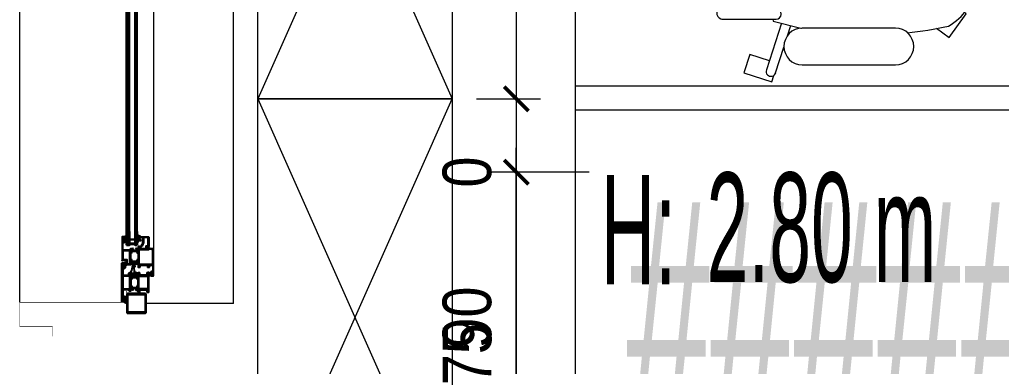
# Model space of a CAD drawing. Extents: x -9058 to 11890, y 0 to 8114.
# Drawn here: x 1743 to 1945.2, y 2724.9 to 2796.2 of the extents above; entities that cross this region are included whole.
import ezdxf
from ezdxf.enums import TextEntityAlignment as Align

# ---------------------------------------------------------------- set-up
doc = ezdxf.new("R2010")
doc.units = 0
doc.header["$LTSCALE"] = 10
doc.header["$MEASUREMENT"] = 0
doc.layers.get('0').update_dxf_attribs({"color": 9, "lineweight": 9})
for name, color, linetype, lineweight in [('05', 9, 'Continuous', 9), ('06D', 9, 'Continuous', 9), ('10', 9, 'Continuous', 9), ('14', 9, 'Continuous', 9), ('15', 9, 'Continuous', 9), ('21_mahal200', 9, 'Continuous', 9), ('21_mahal200 @ 10 (1)', 9, 'Continuous', 9), ('21_mahal200 @ 10 (2)', 9, 'Continuous', 9), ('21_mahal200 @ 20', 9, 'Continuous', 9)]:
    doc.layers.add(name, color=color, linetype=linetype, lineweight=lineweight)
doc.styles.add('Arial', font='arial.ttf', dxfattribs={"height": 2.5})
doc.styles.add('MuuM_TEXT-STANDART', font='ARIALN.TTF')
doc.dimstyles.new('MuuM_DIM50', dxfattribs={"dimscale": 5, "dimtxt": 2, "dimasz": 1, "dimexe": 1, "dimexo": 1, "dimgap": 1, "dimtad": 1, "dimdec": 1, "dimrnd": 1, "dimdsep": 46, "dimtxsty": 'MuuM_TEXT-STANDART', "dimblk": 'ARCHTICK', "dimcen": 0, "dimdle": 0.2, "dimclrd": 256, "dimclre": 256, "dimclrt": 256, "dimadec": 0, "dimazin": 0, "dimtfac": 5, "dimtdec": 1, "dimtix": 1, "dimtmove": 2, "dimatfit": 3, "dimldrblk": 'DOT', "dimfxl": 5, "dimfxlon": 1, "dimtolj": 1, "dimlwd": -1, "dimlwe": -1, "dimarcsym": 0})

# ---------------------------------------------------------------- blocks, each defined once
blk = doc.blocks.new('P-DOG-PORSCHE')
at = {"layer": '06D'}
for points in [[(-117.78, 24), (-2.22, 24)], [(-13.18, -3.54), (-111.94, -3.53)], [(-118, -20), (-2, -20)]]:
    blk.add_lwpolyline(points, dxfattribs=at)
at = {"layer": '10', "lineweight": 25, "ltscale": 0.5}
for p, q in [((-112.2, 2.68), (-112.2, 2.98)), ((-103.22, 1.44), (-106, 1.44)), ((-103.22, 0.24), (-106, 0.24)), ((-104.8, 1.44), (-104.8, 0.24)), ((-103.22, -0.16), (-105.95, -0.16)), ((-103.22, -0.16), (-105.49, -0.16))]:
    blk.add_line(p, q, dxfattribs=at)
at = {"layer": '10', "const_width": 0.1}
blk.add_lwpolyline([(-124.78, 17.3), (-122.78, 17.3), (-122.78, 24), (-117.78, 24), (-117.78, 2), (-115.43, 2)], dxfattribs=at)
at = {"layer": '10', "lineweight": 25, "ltscale": 0.5}
for points in [[(-117.79, 2.49, -0.220745), (-118.1, 1.89, 0.651907), (-118.04, 1.82, 0.176952), (-117.75, 2.14, -0.281357), (-117.61, 2.23), (-117.53, 2.23), (-117.51, 2.23), (-117.51, 2.23), (-117.5, 2.22), (-117.49, 2.22), (-117.48, 2.22), (-117.48, 2.21), (-117.47, 2.21), (-117.47, 2.2), (-117.47, 2.19), (-117.46, 2.18), (-117.46, 2.1), (-117.46, 2.1), (-117.46, 2.09), (-117.46, 2.09), (-117.46, 2.09), (-117.46, 2.09), (-117.45, 2.08), (-117.45, 2.08), (-117.45, 2.08), (-117.44, 2.08), (-117.36, 2.08), (-117.36, 2.08), (-117.36, 2.08), (-117.35, 2.08), (-117.35, 2.08), (-117.35, 2.09), (-117.35, 2.09), (-117.35, 2.09), (-117.34, 2.09), (-117.34, 2.1), (-117.34, 2.18), (-117.34, 2.18), (-117.34, 2.19), (-117.34, 2.2), (-117.33, 2.21), (-117.33, 2.21), (-117.32, 2.22), (-117.32, 2.22), (-117.31, 2.22), (-117.29, 2.23), (-117.29, 2.23), (-117.28, 2.22), (-117.27, 2.22), (-117.26, 2.22), (-117.26, 2.21), (-117.25, 2.21), (-117.25, 2.2), (-117.25, 2.19), (-117.24, 2.18), (-117.24, 2.1), (-117.24, 2.1), (-117.24, 2.09), (-117.24, 2.09), (-117.24, 2.09), (-117.24, 2.09), (-117.23, 2.08), (-117.23, 2.08), (-117.23, 2.08), (-117.22, 2.08), (-117.14, 2.08), (-117.14, 2.08), (-117.14, 2.08), (-117.13, 2.08), (-117.13, 2.08), (-117.13, 2.09), (-117.13, 2.09), (-117.13, 2.09), (-117.12, 2.09), (-117.12, 2.1), (-117.12, 2.18), (-117.12, 2.18), (-117.12, 2.19), (-117.12, 2.2), (-117.11, 2.21), (-117.11, 2.21), (-117.1, 2.22), (-117.1, 2.22), (-117.09, 2.22), (-117.07, 2.23), (-117.07, 2.23), (-117.06, 2.22), (-117.05, 2.22), (-117.04, 2.22), (-117.04, 2.21), (-117.03, 2.21), (-117.03, 2.2), (-117.03, 2.19), (-117.02, 2.18), (-117.02, 2.1), (-117.02, 2.1), (-117.02, 2.09), (-117.02, 2.09), (-117.02, 2.09), (-117.02, 2.09), (-117.01, 2.08), (-117.01, 2.08), (-117.01, 2.08), (-117, 2.08), (-116.92, 2.08), (-116.92, 2.08), (-116.92, 2.08), (-116.91, 2.08), (-116.91, 2.08), (-116.91, 2.09), (-116.91, 2.09), (-116.91, 2.09), (-116.9, 2.09), (-116.9, 2.1), (-116.9, 2.18), (-116.9, 2.18), (-116.9, 2.19), (-116.9, 2.2), (-116.89, 2.21), (-116.89, 2.21), (-116.88, 2.22), (-116.88, 2.22), (-116.87, 2.22), (-116.85, 2.23), (-116.85, 2.23), (-116.84, 2.22), (-116.83, 2.22), (-116.82, 2.22), (-116.82, 2.21), (-116.81, 2.21), (-116.81, 2.2), (-116.81, 2.19), (-116.8, 2.18), (-116.8, 2.1), (-116.8, 2.1), (-116.8, 2.09), (-116.8, 2.09), (-116.8, 2.09), (-116.8, 2.09), (-116.79, 2.08), (-116.79, 2.08), (-116.79, 2.08), (-116.78, 2.08), (-116.7, 2.08), (-116.7, 2.08), (-116.7, 2.08), (-116.69, 2.08), (-116.69, 2.08), (-116.69, 2.09), (-116.69, 2.09), (-116.69, 2.09), (-116.68, 2.09), (-116.68, 2.1), (-116.68, 2.44, 0.414214), (-116.71, 2.47), (-116.94, 2.47, -0.414214), (-116.97, 2.5), (-116.97, 2.56, -0.291535), (-116.96, 2.58), (-116.91, 2.6, 0.613042), (-116.91, 2.66), (-117.03, 2.73, 0.127095), (-117.09, 2.74), (-117.29, 2.74, 0.127095), (-117.36, 2.73), (-117.47, 2.67, 0.585233), (-117.47, 2.6), (-117.42, 2.58, -0.167811), (-117.41, 2.56), (-117.41, 2.5, -0.414214), (-117.44, 2.47), (-117.74, 2.47), (-117.74, 2.53, 0.394677), (-117.79, 2.49)], [(-106.94, 1.34, -0.459137), (-106.98, 1.37), (-107.03, 2.47), (-107.03, 2.74, -0.414214), (-106.98, 2.79), (-105.4, 2.79, -0.414214), (-105.37, 2.76), (-105.37, 2.6, -0.414214), (-105.4, 2.57), (-105.5, 2.57), (-105.5, 2.52, 0.414214), (-105.45, 2.47), (-105.14, 2.47, 0.414214), (-105.07, 2.54), (-105.07, 2.56, 0.414214), (-105.08, 2.57), (-105.18, 2.57, -0.414214), (-105.23, 2.62), (-105.23, 2.77, -0.414214), (-105.18, 2.82), (-104.51, 2.82, -0.414214), (-104.46, 2.77), (-104.46, 2.62, -0.414214), (-104.51, 2.57), (-104.61, 2.57, 0.414214), (-104.62, 2.56), (-104.62, 2.54, 0.414214), (-104.55, 2.47), (-104.33, 2.47, 0.414214), (-104.32, 2.48), (-104.32, 2.96, 0.414214), (-104.33, 2.97), (-109.19, 2.97, 0.535184), (-109.22, 2.93), (-109.2, 2.89), (-109.17, 2.89, -0.414214), (-109.14, 2.86), (-109.14, 2.15, -0.414214), (-109.17, 2.12), (-110.11, 2.12, 0.535184), (-110.14, 2.08), (-110.13, 2.06, 0.302776), (-110.1, 2.04), (-110.07, 2.04, -0.414214), (-110.04, 2.01), (-110.04, 1.18, 0.414214), (-110.01, 1.15), (-109.89, 1.15, -0.414214), (-109.86, 1.12), (-109.86, 1), (-109.93, 0.74, 0.700084), (-109.82, 0.66), (-109.8, 0.68), (-109.63, 0.85, 0.607471), (-109.65, 0.91, -0.283637), (-109.67, 0.93), (-109.72, 1.11, -1.229391), (-109.67, 1.15), (-109.2, 1.15), (-109.36, 0.88, 0.859449), (-109.33, 0.85), (-109.08, 0.95), (-108.96, 1.15), (-107.72, 1.15), (-107.6, 0.95), (-107.35, 0.85, 0.859449), (-107.32, 0.88), (-107.48, 1.15), (-107.01, 1.15, -1.229391), (-106.96, 1.11), (-107.01, 0.93, -0.283637), (-107.03, 0.91, 0.607471), (-107.05, 0.85), (-106.88, 0.68), (-106.86, 0.66, 0.700084), (-106.75, 0.74), (-106.82, 1), (-106.82, 1.25, 0.474196), (-106.94, 1.34)], [(-104.24, 2.47, 0.220745), (-103.93, 1.88, -0.651907), (-103.98, 1.81, -0.176952), (-104.28, 2.13, 0.281357), (-104.42, 2.22), (-104.5, 2.22), (-104.51, 2.22), (-104.52, 2.22), (-104.53, 2.21), (-104.54, 2.21), (-104.54, 2.21), (-104.55, 2.2), (-104.55, 2.19), (-104.56, 2.19), (-104.56, 2.18), (-104.56, 2.17), (-104.56, 2.09), (-104.56, 2.09), (-104.56, 2.08), (-104.57, 2.08), (-104.57, 2.08), (-104.57, 2.08), (-104.57, 2.07), (-104.57, 2.07), (-104.58, 2.07), (-104.58, 2.07), (-104.66, 2.07), (-104.67, 2.07), (-104.67, 2.07), (-104.67, 2.07), (-104.68, 2.07), (-104.68, 2.08), (-104.68, 2.08), (-104.68, 2.08), (-104.68, 2.08), (-104.68, 2.09), (-104.68, 2.17), (-104.68, 2.17), (-104.69, 2.18), (-104.69, 2.19), (-104.69, 2.19), (-104.7, 2.2), (-104.7, 2.21), (-104.71, 2.21), (-104.72, 2.21), (-104.73, 2.22), (-104.74, 2.22), (-104.75, 2.21), (-104.76, 2.21), (-104.76, 2.21), (-104.77, 2.2), (-104.77, 2.19), (-104.78, 2.19), (-104.78, 2.18), (-104.78, 2.17), (-104.78, 2.09), (-104.78, 2.09), (-104.78, 2.08), (-104.79, 2.08), (-104.79, 2.08), (-104.79, 2.08), (-104.79, 2.07), (-104.79, 2.07), (-104.8, 2.07), (-104.8, 2.07), (-104.88, 2.07), (-104.89, 2.07), (-104.89, 2.07), (-104.89, 2.07), (-104.9, 2.07), (-104.9, 2.08), (-104.9, 2.08), (-104.9, 2.08), (-104.9, 2.08), (-104.9, 2.09), (-104.9, 2.17), (-104.9, 2.17), (-104.91, 2.18), (-104.91, 2.19), (-104.91, 2.19), (-104.92, 2.2), (-104.92, 2.21), (-104.93, 2.21), (-104.94, 2.21), (-104.95, 2.22), (-104.96, 2.22), (-104.97, 2.21), (-104.98, 2.21), (-104.98, 2.21), (-104.99, 2.2), (-104.99, 2.19), (-105, 2.19), (-105, 2.18), (-105, 2.17), (-105, 2.09), (-105, 2.09), (-105, 2.08), (-105.01, 2.08), (-105.01, 2.08), (-105.01, 2.08), (-105.01, 2.07), (-105.01, 2.07), (-105.02, 2.07), (-105.02, 2.07), (-105.1, 2.07), (-105.11, 2.07), (-105.11, 2.07), (-105.11, 2.07), (-105.12, 2.07), (-105.12, 2.08), (-105.12, 2.08), (-105.12, 2.08), (-105.12, 2.08), (-105.12, 2.09), (-105.12, 2.17), (-105.12, 2.17), (-105.13, 2.18), (-105.13, 2.19), (-105.13, 2.19), (-105.14, 2.2), (-105.14, 2.21), (-105.15, 2.21), (-105.16, 2.21), (-105.17, 2.22), (-105.18, 2.22), (-105.19, 2.21), (-105.2, 2.21), (-105.2, 2.21), (-105.21, 2.2), (-105.21, 2.19), (-105.22, 2.19), (-105.22, 2.18), (-105.22, 2.17), (-105.22, 2.09), (-105.22, 2.09), (-105.22, 2.08), (-105.23, 2.08), (-105.23, 2.08), (-105.23, 2.08), (-105.23, 2.07), (-105.23, 2.07), (-105.24, 2.07), (-105.24, 2.07), (-105.32, 2.07), (-105.33, 2.07), (-105.33, 2.07), (-105.33, 2.07), (-105.34, 2.07), (-105.34, 2.08), (-105.34, 2.08), (-105.34, 2.08), (-105.34, 2.08), (-105.34, 2.09), (-105.34, 2.43, -0.414214), (-105.31, 2.46), (-105.08, 2.46, 0.414214), (-105.05, 2.49), (-105.05, 2.55, 0.291535), (-105.06, 2.57), (-105.11, 2.59, -0.613042), (-105.11, 2.65), (-105, 2.72, -0.127095), (-104.93, 2.73), (-104.73, 2.73, -0.127095), (-104.67, 2.72), (-104.56, 2.66, -0.585233), (-104.56, 2.59), (-104.61, 2.57, 0.167811), (-104.61, 2.55), (-104.61, 2.49, 0.414214), (-104.58, 2.46), (-104.29, 2.46), (-104.29, 2.52, -0.394677), (-104.24, 2.47)], [(-115.62, -0.32, 0.414222), (-115.7, -0.4), (-115.7, -0.57, 0.414214), (-115.55, -0.72), (-115.51, -0.72, 0.414214), (-115.5, -0.71), (-115.5, -0.65, 0.366034), (-115.52, -0.62, -0.365977), (-115.55, -0.59), (-115.55, -0.5, -0.414214), (-115.52, -0.47), (-115.41, -0.47, -0.365977), (-115.38, -0.5, 0.365977), (-115.35, -0.52), (-115.23, -0.52, -0.414214), (-115.2, -0.55), (-115.2, -1.39), (-115.17, -1.42), (-115.2, -1.45), (-115.2, -2.29, -0.414214), (-115.23, -2.32), (-115.35, -2.32, 0.365977), (-115.38, -2.35, -0.365977), (-115.41, -2.37), (-115.52, -2.37, -0.414214), (-115.55, -2.34), (-115.55, -2.25, -0.365977), (-115.52, -2.23, 0.366034), (-115.5, -2.2), (-115.5, -2.13, 0.414214), (-115.51, -2.12), (-115.55, -2.12, 0.414214), (-115.7, -2.27), (-115.7, -2.51, 0.414214), (-115.69, -2.52), (-111.71, -2.52, 0.414214), (-111.7, -2.51), (-111.7, -2.27, 0.414214), (-111.85, -2.12), (-111.89, -2.12, 0.414214), (-111.9, -2.13), (-111.9, -2.2, 0.366034), (-111.87, -2.23, -0.365977), (-111.85, -2.25), (-111.85, -2.34, -0.414214), (-111.88, -2.37), (-111.99, -2.37, -0.365977), (-112.02, -2.35, 0.365977), (-112.05, -2.32), (-112.17, -2.32, -0.414214), (-112.2, -2.29), (-112.2, -1.45), (-112.23, -1.42), (-112.2, -1.39), (-112.2, -0.55, -0.414214), (-112.17, -0.52), (-112.05, -0.52, 0.365977), (-112.02, -0.5, -0.365977), (-111.99, -0.47), (-111.88, -0.47, -0.414214), (-111.85, -0.5), (-111.85, -0.59, -0.365977), (-111.87, -0.62, 0.366034), (-111.9, -0.65), (-111.9, -0.71, 0.414214), (-111.89, -0.72), (-111.85, -0.72, 0.414214), (-111.7, -0.57), (-111.7, -0.4, 0.414214), (-111.78, -0.32), (-111.85, -0.32, -0.414214), (-111.88, -0.29), (-111.88, -0.27, 0.414214), (-111.98, -0.17), (-111.99, -0.17, 0.414214), (-112, -0.18), (-112, -0.29, -0.414214), (-112.03, -0.32), (-112.17, -0.32, -0.414214), (-112.2, -0.29), (-112.2, -0.18), (-112.13, 0.08, 0.700084), (-112.24, 0.16), (-112.26, 0.14), (-112.43, -0.03, 0.607471), (-112.41, -0.09, -0.283637), (-112.39, -0.11), (-112.34, -0.29, -1.229391), (-112.39, -0.32), (-112.86, -0.32), (-112.7, -0.06, 0.713664), (-112.73, -0.03), (-112.98, -0.13), (-113.1, -0.32), (-114.3, -0.32), (-114.42, -0.13), (-114.67, -0.03, 0.713664), (-114.7, -0.06), (-114.54, -0.32), (-115.01, -0.32, -1.229391), (-115.06, -0.29), (-115.01, -0.11, -0.283637), (-114.99, -0.09, 0.607471), (-114.97, -0.03), (-115.14, 0.14), (-115.16, 0.16, 0.700084), (-115.27, 0.08), (-115.2, -0.18), (-115.2, -0.29, -0.414214), (-115.23, -0.32), (-115.37, -0.32, -0.414214), (-115.4, -0.29), (-115.4, -0.18, 0.414214), (-115.41, -0.17), (-115.42, -0.17, 0.414214), (-115.52, -0.27), (-115.52, -0.29, -0.414214), (-115.55, -0.32), (-115.62, -0.32)], [(-112.19, 0.02, 0.081633), (-112.19, 1), (-112.19, 1.08, -0.104779), (-112.18, 1.15), (-112.12, 1.29, -0.296563), (-112.1, 1.3), (-112.03, 1.3, -0.414214), (-112, 1.27), (-112, 1.23, 0.414214), (-111.98, 1.21), (-111.9, 1.21, 0.414214), (-111.87, 1.23), (-111.87, 1.42, 0.414214), (-111.91, 1.46), (-112.12, 1.46, -0.414214), (-112.14, 1.48), (-112.14, 1.57, -0.414214), (-112.12, 1.59), (-111.83, 1.59, -0.285747), (-111.74, 1.53), (-111.55, 1.11, 0.189764), (-111.5, 1.06, 0.061836), (-110.24, 0.75, -0.380587), (-110.15, 0.65), (-110.15, 0.57, -0.203536), (-110.18, 0.5), (-110.37, 0.32, -0.999219), (-110.45, 0.4), (-110.3, 0.55, 0.950364), (-110.3, 0.59, 0.068684), (-110.6, 0.58, 0.364538), (-110.64, 0.53, -0.394287), (-110.66, 0.51), (-111.46, 0.45, 0.309555), (-111.49, 0.44), (-111.7, -0.27, -0.328426), (-111.75, -0.3), (-111.85, -0.3, -0.414214), (-111.87, -0.28), (-111.87, -0.22, 0.414214), (-111.9, -0.19), (-111.98, -0.19, 0.414214), (-112, -0.22), (-112, -0.25, -0.414214), (-112.03, -0.28), (-112.1, -0.28, -0.296563), (-112.12, -0.27), (-112.18, -0.13, -0.104779), (-112.19, -0.06), (-112.19, 0.02)]]:
    blk.add_lwpolyline(points, format="xyb", dxfattribs=at)
for points in [[(-110.88, 2.78), (-110.88, 2.79), (-111.15, 2.79), (-111.15, 2.78), (-111.3, 2.78), (-111.3, 2.79), (-111.63, 2.79), (-111.63, 2.78), (-111.78, 2.78), (-111.78, 2.79), (-112.1, 2.79, 0.425337), (-112.2, 2.68), (-112.15, 1.49, 0.403083), (-112.12, 1.47), (-112, 1.47, -0.414214), (-111.88, 1.35), (-111.88, 1.26, -0.414214), (-111.98, 1.16), (-111.99, 1.16, -0.414214), (-112, 1.17), (-112, 1.32, 0.414214), (-112.03, 1.35), (-112.17, 1.35, 0.414214), (-112.2, 1.32), (-112.2, 1.01), (-112.13, 0.75, -0.700084), (-112.24, 0.67), (-112.26, 0.69), (-112.43, 0.86, -0.607471), (-112.41, 0.92, 0.283637), (-112.39, 0.94), (-112.34, 1.12, 1.229391), (-112.39, 1.16), (-112.86, 1.16), (-112.7, 0.89, -0.859449), (-112.73, 0.86), (-112.98, 0.96), (-113.1, 1.16), (-114.3, 1.16), (-114.42, 0.96), (-114.67, 0.86, -0.859449), (-114.7, 0.89), (-114.54, 1.16), (-115.01, 1.16, 1.229391), (-115.06, 1.12), (-115.01, 0.94, 0.283637), (-114.99, 0.92, -0.607471), (-114.97, 0.86), (-115.14, 0.69), (-115.16, 0.67, -0.700084), (-115.27, 0.75), (-115.2, 1.01), (-115.2, 1.32, 0.414214), (-115.23, 1.35), (-115.37, 1.35, 0.414214), (-115.4, 1.32), (-115.4, 1.17, -0.414214), (-115.41, 1.16), (-115.42, 1.16, -0.414214), (-115.52, 1.26), (-115.52, 1.35, -0.414214), (-115.4, 1.47), (-115.28, 1.47, 0.403083), (-115.25, 1.49), (-115.2, 2.68, 0.425337), (-115.3, 2.79), (-115.62, 2.79), (-115.62, 2.78), (-115.77, 2.78), (-115.77, 2.79), (-116.1, 2.79), (-116.1, 2.78), (-116.25, 2.78), (-116.25, 2.79), (-116.52, 2.79), (-116.52, 2.78), (-116.65, 2.78), (-116.65, 2.61, 0.414214), (-116.62, 2.58), (-116.52, 2.58), (-116.52, 2.53, -0.414214), (-116.57, 2.48), (-116.88, 2.48, -0.414214), (-116.95, 2.55), (-116.95, 2.57, -0.414214), (-116.94, 2.58), (-116.84, 2.58, 0.414214), (-116.79, 2.63), (-116.79, 2.75, 0.414214), (-116.84, 2.8), (-117.51, 2.8, 0.414214), (-117.56, 2.75), (-117.56, 2.63, 0.414214), (-117.51, 2.58), (-117.41, 2.58, -0.414214), (-117.4, 2.57), (-117.4, 2.55, -0.414214), (-117.47, 2.48), (-117.69, 2.48, -0.414214), (-117.7, 2.49), (-117.7, 2.97, -0.414214), (-117.69, 2.98), (-109.71, 2.98, -0.414214), (-109.7, 2.97), (-109.7, 2.49, -0.414214), (-109.71, 2.48), (-109.93, 2.48, -0.414214), (-110, 2.55), (-110, 2.57, -0.414214), (-109.99, 2.58), (-109.89, 2.58, 0.414214), (-109.84, 2.63), (-109.84, 2.75, 0.414214), (-109.89, 2.8), (-110.56, 2.8, 0.414214), (-110.61, 2.75), (-110.61, 2.63, 0.414214), (-110.56, 2.58), (-110.46, 2.58, -0.414214), (-110.45, 2.57), (-110.45, 2.55, -0.414214), (-110.52, 2.48), (-110.83, 2.48, -0.414214), (-110.88, 2.53), (-110.88, 2.58), (-110.78, 2.58, 0.414214), (-110.75, 2.61), (-110.75, 2.78)], [(-117.28, 2.61, 0.359904), (-117.3, 2.58), (-117.3, 2.4, 0.414214), (-117.27, 2.37), (-117.07, 2.37, 0.414214), (-117.04, 2.4), (-117.04, 2.58, 0.359904), (-117.07, 2.61, 0.094739)], [(-110.51, 2.47, 0.414214), (-110.48, 2.5), (-110.48, 2.58, 0.186103), (-110.48, 2.59), (-110.52, 2.64, -0.501687), (-110.51, 2.7), (-110.42, 2.74, -0.118551), (-110.34, 2.76), (-110.11, 2.76, -0.118551), (-110.04, 2.74), (-109.95, 2.7, -0.501687), (-109.94, 2.64), (-109.98, 2.59, 0.186103), (-109.98, 2.58), (-109.98, 2.5, 0.414214), (-109.94, 2.47), (-109.66, 2.47, -0.414214), (-109.62, 2.43), (-109.62, 2.28, -0.176484), (-109.64, 2.25), (-110.01, 1.72, -0.940455), (-110.07, 1.77), (-109.76, 2.27, 0.992608), (-109.86, 2.34), (-110.69, 2.34, -0.414214), (-110.73, 2.38), (-110.73, 2.43, -0.414214), (-110.69, 2.47)], [(-110.32, 2.47, -0.414214), (-110.34, 2.5), (-110.34, 2.6, -0.414214), (-110.32, 2.62), (-110.14, 2.62, -0.414214), (-110.11, 2.6), (-110.11, 2.5, -0.414214), (-110.14, 2.47)], [(-108.97, 1.97), (-109.81, 1.97, 0.414214), (-109.86, 1.92), (-109.86, 1.38, 0.414214), (-109.81, 1.33), (-107.25, 1.33, 0.414214), (-107.2, 1.38), (-107.2, 2.79), (-108.91, 2.79, 0.414214), (-108.96, 2.74), (-108.96, 1.98, -0.414214)], [(-104.73, 2.6, -0.359904), (-104.7, 2.57), (-104.7, 2.39, -0.414214), (-104.73, 2.36), (-104.93, 2.36, -0.414214), (-104.96, 2.39), (-104.96, 2.57, -0.359904), (-104.94, 2.6, -0.094739)], [(-120, -1.8, 0.414214), (-119.8, -2), (-116.2, -2, 0.414214), (-116, -1.8), (-116, 1.8, 0.414214), (-116.2, 2), (-119.8, 2, 0.414214), (-120, 1.8)], [(-114.74, -0.01, 0.131652), (-114.72, -0.06), (-114.61, -0.24, -0.131652), (-114.61, -0.26), (-114.61, -0.28, -0.414214), (-114.64, -0.31), (-115, -0.31, -0.414214), (-115.03, -0.28), (-115.03, -0.26, -0.131652), (-115.03, -0.24), (-114.92, -0.06, 0.131652), (-114.91, -0.01), (-114.91, 0.84, 0.131652), (-114.92, 0.89), (-115.03, 1.08, -0.131652), (-115.03, 1.09), (-115.03, 1.12, -0.414214), (-115, 1.15), (-114.64, 1.15, -0.414214), (-114.61, 1.12), (-114.61, 1.09, -0.131652), (-114.61, 1.08), (-114.72, 0.89, 0.131652), (-114.74, 0.84)], [(-112.66, -0.01, -0.131652), (-112.68, -0.06), (-112.79, -0.24, 0.131652), (-112.79, -0.26), (-112.79, -0.28, 0.414214), (-112.76, -0.31), (-112.4, -0.31, 0.414214), (-112.37, -0.28), (-112.37, -0.26, 0.131652), (-112.37, -0.24), (-112.48, -0.06, -0.131652), (-112.49, -0.01), (-112.49, 0.84, -0.131652), (-112.48, 0.89), (-112.37, 1.08, 0.131652), (-112.37, 1.09), (-112.37, 1.12, 0.414214), (-112.4, 1.15), (-112.76, 1.15, 0.414214), (-112.79, 1.12), (-112.79, 1.09, 0.131652), (-112.79, 1.08), (-112.68, 0.89, -0.131652), (-112.66, 0.84)], [(-106.67, -0.53, 0.365977), (-106.64, -0.51, -0.365977), (-106.61, -0.48), (-106.5, -0.48, -0.414214), (-106.47, -0.51), (-106.47, -0.6, -0.365977), (-106.49, -0.63, 0.366034), (-106.52, -0.66), (-106.52, -0.72, 0.414214), (-106.51, -0.73), (-106.47, -0.73, 0.414214), (-106.32, -0.58), (-106.32, -0.41, 0.414214), (-106.4, -0.33), (-106.82, -0.33, -0.493043), (-106.85, -0.3), (-106.75, 0.07, 0.700084), (-106.86, 0.15), (-106.88, 0.13), (-107.05, -0.04, 0.607471), (-107.03, -0.1, -0.283637), (-107.01, -0.12), (-106.96, -0.3, -1.229391), (-107.01, -0.33), (-107.43, -0.33, -0.585524), (-107.46, -0.29), (-107.32, -0.07, 0.713664), (-107.35, -0.04), (-107.6, -0.14), (-107.71, -0.32, -0.261412), (-107.73, -0.33), (-108.95, -0.33, -0.261412), (-108.97, -0.32), (-109.08, -0.14), (-109.33, -0.04, 0.713664), (-109.36, -0.07), (-109.22, -0.29, -0.585524), (-109.25, -0.33), (-109.67, -0.33, -1.229391), (-109.72, -0.3), (-109.67, -0.12, -0.283637), (-109.65, -0.1, 0.607471), (-109.63, -0.04), (-109.8, 0.13), (-109.82, 0.15, 0.700084), (-109.93, 0.07), (-109.86, -0.19), (-109.86, -0.3, -0.414214), (-109.89, -0.33), (-110.54, -0.33, 0.414214), (-110.57, -0.36), (-110.57, -0.68, 0.414222), (-110.47, -0.78), (-110.43, -0.78, 0.414214), (-110.42, -0.77), (-110.42, -0.66, 0.366034), (-110.44, -0.63, -0.365977), (-110.47, -0.6), (-110.47, -0.51, -0.414214), (-110.44, -0.48), (-110.33, -0.48, -0.365977), (-110.3, -0.51, 0.365977), (-110.27, -0.53), (-110.15, -0.53, -0.414214), (-110.12, -0.56), (-110.12, -1.5), (-110.09, -1.53), (-110.12, -1.56), (-110.12, -2.5, -0.414214), (-110.15, -2.53), (-110.27, -2.53, 0.365977), (-110.3, -2.56, -0.365977), (-110.33, -2.58), (-110.44, -2.58, -0.414214), (-110.47, -2.55), (-110.47, -2.46, -0.365977), (-110.44, -2.44, 0.366034), (-110.42, -2.41), (-110.42, -2.29, 0.414214), (-110.43, -2.28), (-110.47, -2.28, 0.414214), (-110.57, -2.38), (-110.57, -2.58, 0.414214), (-110.42, -2.73), (-110.15, -2.73, -0.414214), (-110.12, -2.76), (-110.12, -3.32, -0.414214), (-110.15, -3.35), (-111.54, -3.35, -0.414214), (-111.57, -3.32), (-111.57, -3.16, -0.414214), (-111.54, -3.13), (-111.47, -3.13), (-111.47, -3.08, 0.414214), (-111.52, -3.03), (-111.77, -3.03, 0.414214), (-111.84, -3.1), (-111.84, -3.12, 0.414214), (-111.83, -3.13), (-111.76, -3.13, -0.414214), (-111.71, -3.18), (-111.71, -3.32, -0.414214), (-111.76, -3.37), (-112.13, -3.37, -0.414214), (-112.18, -3.32), (-112.18, -3.18, -0.414214), (-112.13, -3.13), (-112.05, -3.13, 0.414214), (-112.04, -3.12), (-112.04, -3.1, 0.414214), (-112.11, -3.03), (-112.29, -3.03, 0.414214), (-112.32, -3.06), (-112.32, -3.5, 0.414214), (-112.29, -3.53), (-107.02, -3.53, 0.363975), (-106.82, -3.37), (-106.72, -2.78, -0.36397), (-106.42, -2.53), (-106.35, -2.53, 0.414214), (-106.32, -2.5), (-106.32, -2.28, 0.414214), (-106.47, -2.13), (-106.51, -2.13, 0.414214), (-106.52, -2.14), (-106.52, -2.21, 0.366034), (-106.49, -2.24, -0.365977), (-106.47, -2.26), (-106.47, -2.35, -0.414214), (-106.5, -2.38), (-106.61, -2.38, -0.365977), (-106.64, -2.36, 0.365977), (-106.67, -2.33), (-106.79, -2.33, -0.414214), (-106.82, -2.3), (-106.82, -1.46), (-106.85, -1.43), (-106.82, -1.4), (-106.82, -0.56, -0.414214), (-106.79, -0.53)], [(-111.8, 0.65, -0.414214), (-111.83, 0.62), (-111.96, 0.62, -0.414214), (-111.99, 0.65), (-111.99, 0.99, -0.414214), (-111.96, 1.02), (-111.83, 1.02, -0.414214), (-111.8, 0.99)], [(-111.8, 0.03, -0.414214), (-111.83, 0), (-111.96, 0, -0.414214), (-111.99, 0.03), (-111.99, 0.37, -0.414214), (-111.96, 0.4), (-111.83, 0.4, -0.414214), (-111.8, 0.37)], [(-109.67, 0.32, -0.403142), (-109.57, 0.22), (-109.57, -0.02, -0.131652), (-109.58, -0.07), (-109.69, -0.25, 0.131652), (-109.69, -0.27), (-109.69, -0.29, 0.414214), (-109.66, -0.32), (-109.3, -0.32, 0.414214), (-109.27, -0.29), (-109.27, -0.27, 0.131652), (-109.28, -0.25), (-109.39, -0.07, -0.131652), (-109.4, -0.02), (-109.4, 0.83, -0.131652), (-109.39, 0.88), (-109.28, 1.07, 0.131652), (-109.27, 1.08), (-109.27, 1.11, 0.414214), (-109.3, 1.14), (-109.66, 1.14, 0.414214), (-109.69, 1.11), (-109.69, 1.08, 0.131652), (-109.69, 1.07), (-109.58, 0.88, -0.131652), (-109.57, 0.83), (-109.57, 0.59, -0.403142), (-109.67, 0.49), (-110.52, 0.46, 0.962756), (-110.52, 0.36)], [(-107.28, -0.01, -0.131652), (-107.3, -0.06), (-107.4, -0.24, 0.131652), (-107.41, -0.26), (-107.41, -0.28, 0.414214), (-107.38, -0.31), (-107.02, -0.31, 0.414214), (-106.99, -0.28), (-106.99, -0.26, 0.131652), (-106.99, -0.24), (-107.1, -0.06, -0.131652), (-107.11, -0.01), (-107.11, 0.84, -0.131652), (-107.1, 0.89), (-106.99, 1.07, 0.131652), (-106.99, 1.09), (-106.99, 1.12, 0.414214), (-107.02, 1.15), (-107.38, 1.15, 0.414214), (-107.41, 1.12), (-107.41, 1.09, 0.131652), (-107.4, 1.07), (-107.3, 0.89, -0.131652), (-107.28, 0.84)], [(-107.1, 0.88), (-106.99, 1.07, 0.131652), (-106.99, 1.08), (-106.99, 1.11, 0.414214), (-107.02, 1.14), (-107.38, 1.14, 0.414214), (-107.41, 1.11), (-107.41, 1.08, 0.131652), (-107.4, 1.07), (-107.3, 0.88, -0.131652), (-107.28, 0.83), (-107.28, -0.02, -0.131652), (-107.3, -0.07), (-107.4, -0.25, 0.131652), (-107.41, -0.27), (-107.41, -0.29, 0.414214), (-107.38, -0.32), (-107.02, -0.32, 0.414214), (-106.99, -0.29), (-106.99, -0.27, 0.131652), (-106.99, -0.25), (-107.1, -0.07, -0.131652), (-107.11, -0.02), (-107.11, 0.83, -0.131652)], [(-105.7, 1.31, -0.414214), (-105.67, 1.34), (-104.93, 1.34, -0.414214), (-104.9, 1.31), (-104.9, 0.37, -0.414214), (-104.93, 0.34), (-105.67, 0.34, -0.414214), (-105.7, 0.37)], [(-107.02, -3.35, 0.207097), (-106.97, -3.33), (-106.97, -3.23), (-106.95, -3.23), (-106.87, -2.76, -0.106114), (-106.8, -2.58, 0.602221), (-106.82, -2.53), (-106.87, -2.53, -0.162278), (-106.93, -2.51), (-106.97, -2.51, -0.414214), (-107, -2.48), (-107, -0.56, 0.414214), (-107.05, -0.51), (-109.89, -0.51, 0.414214), (-109.94, -0.56), (-109.94, -3.35)], [(-105.14, -1.31), (-105.14, -1.27, -0.414214), (-105.11, -1.24), (-105.07, -1.24, -0.414214), (-105.04, -1.27), (-105.04, -1.29, 0.414214), (-104.99, -1.34), (-104.56, -1.34, 0.414214), (-104.46, -1.24), (-104.46, -0.69, 0.414214), (-104.51, -0.64), (-104.56, -0.64, 0.127567), (-104.59, -0.65, -0.09888), (-105.01, -0.79, 0.367727), (-105.04, -0.82, -0.399482), (-105.07, -0.84), (-105.11, -0.84, -0.414214), (-105.14, -0.81), (-105.14, -0.72, -0.400329), (-105.09, -0.67, 0.114933), (-104.65, -0.55, -0.127017), (-104.56, -0.52), (-104.37, -0.52, -0.414214), (-104.34, -0.55), (-104.34, -2.49, -0.414214), (-104.37, -2.52), (-106.29, -2.52, -0.414214), (-106.32, -2.49), (-106.32, -2.43, -0.414214), (-106.29, -2.4), (-106.27, -2.4), (-106.27, -2.1), (-106.54, -2.1), (-106.56, -2.14, -0.414214), (-106.6, -2.15), (-106.77, -2.05, -0.767327), (-106.75, -1.98), (-106.25, -1.98, -0.414214), (-106.15, -2.08), (-106.15, -2.35, 0.414214), (-106.1, -2.4), (-104.51, -2.4, 0.414214), (-104.46, -2.35), (-104.46, -1.56, 0.414214), (-104.56, -1.46), (-105.47, -1.46, -0.172094), (-105.67, -1.39, 0.126051), (-106.03, -1.23, -0.197455), (-106.24, -1.1), (-106.35, -0.94, 0.244698), (-106.49, -0.86), (-106.77, -0.86, -0.767327), (-106.8, -0.76), (-106.6, -0.65, -0.57735), (-106.56, -0.67), (-106.56, -0.74), (-106.49, -0.74, -0.244698), (-106.25, -0.87), (-106.15, -1.03, 0.197455), (-106.02, -1.11, -0.126051), (-105.6, -1.3, 0.178336), (-105.47, -1.34), (-105.17, -1.34, 0.414214)], [(-104.33, -0.53), (-104.33, -0.75, 0.414214), (-104.3, -0.78), (-104.26, -0.78, 0.356389), (-104.16, -0.7, -0.262181), (-103.65, -0.11, 0.316752), (-103.63, -0.08, 0.499585), (-103.66, -0.05, -0.048291), (-104.22, -0.19, -0.086497), (-105.32, -0.19, -0.16681), (-105.55, -0.08, 0.169383), (-105.57, -0.07), (-105.58, -0.06, 0.513067), (-105.63, -0.13, 0.159858), (-105.05, -0.51, 0.178819), (-104.68, -0.53), (-104.67, -0.52, -0.13005), (-104.62, -0.5), (-104.36, -0.5, -0.414214)], [(-112.1, -3.15), (-112.04, -3.15), (-112.04, -3.07, 0.236068), (-112.12, -3.03), (-112.28, -3.03, -0.414214), (-112.33, -2.98), (-112.33, -2.81, -0.557109), (-111.61, -2.37, -0.284432), (-111.57, -2.43, -0.557109), (-111.68, -2.5, 0.59685), (-112.18, -2.85, 2.161979), (-112.15, -2.88), (-112, -2.88, 1), (-111.88, -2.88), (-111.62, -2.88, -0.414214), (-111.57, -2.93), (-111.57, -2.98, -0.414214), (-111.62, -3.03), (-111.77, -3.03, 0.236068), (-111.85, -3.07), (-111.85, -3.15), (-111.79, -3.15), (-111.79, -3.19, -0.323522), (-111.82, -3.24), (-111.92, -3.27, -0.019238), (-111.92, -3.27), (-111.96, -3.27, -0.019238), (-111.97, -3.27), (-112.06, -3.24, -0.323522), (-112.1, -3.19)]]:
    blk.add_lwpolyline(points, format="xyb", close=True, dxfattribs=at)
for points in [[(-112.39, 1.35), (-112.39, 1.82), (-112.4, 1.82), (-112.4, 2.32), (-112.39, 2.32), (-112.39, 2.79), (-115.01, 2.79), (-115.01, 2.32), (-115, 2.32), (-115, 1.82), (-115.01, 1.82), (-115.01, 1.35), (-113.77, 1.35), (-113.77, 1.37), (-113.62, 1.37), (-113.62, 1.35)], [(-119.8, -1.8), (-119.8, 1.8), (-116.2, 1.8), (-116.2, -1.8)], [(-112.4, -0.52), (-112.4, -2.32), (-115, -2.32), (-115, -0.52)]]:
    blk.add_lwpolyline(points, close=True, dxfattribs=at)
blk.add_arc((-110.44, -2.45), 0.03, 99.5941, 180, dxfattribs=at)
at = {"layer": '14'}
blk.add_lwpolyline([(-118, -20), (-118, -2)], dxfattribs=at)
at = {"layer": '15', "lineweight": 25, "ltscale": 0.5}
for p, q in [((-106, 2.03), (-105.95, 2.07)), ((-106, 2.03), (-106, 1.44)), ((-105.95, 2.07), (-16.8, 2.07)), ((-106, 1.77), (-16.8, 1.77)), ((-106, 1.74), (-16.8, 1.74)), ((-106, 0.24), (-106, -0.11)), ((-105.98, 1.44), (-16.8, 1.44)), ((-105.98, 0.24), (-16.8, 0.24)), ((-105.8, 1.44), (-105.8, 0.24)), ((-106, -0.11), (-105.95, -0.16)), ((-105.98, -0.16), (-16.8, -0.16))]:
    blk.add_line(p, q, dxfattribs=at)
blk.add_arc((-107.75, 0.84), 1.85, 341.0754, 18.9246, dxfattribs=at)
blk = doc.blocks.new('p-sand-porsche')
at = {"layer": '05', "ltscale": 0.02}
for points in [[(-1.61, 30.22), (-5.6, 28.92), (-6.84, 32.73), (-1.13, 34.58), (-0.7, 33.25)], [(-0.32, 32.74), (1.4, 27.44)], [(-2.21, 32.08), (-2.21, 32.08)], [(2.15, 25.12), (2.84, 23)], [(32.8, 23.53), (35.41, 25.43), (38.94, 20.57), (38.57, 20.31)], [(-0.9, 21.7), (-0.84, 22.1), (4.86, 23.5), (5.04, 23.53)], [(-22.84, -1), (-22.84, -5.2), (-26.84, -5.2), (-26.84, 0.8), (-25.44, 0.8)], [(-24.79, 1), (-24.79, 1)], [(-25.83, -0.08), (-25.81, -0.08)], [(-24.79, -1), (-24.79, -1)], [(40.65, -16.37), (41.53, -17.01), (38, -21.87), (37.36, -21.4)], [(-0.9, -21.7), (-0.84, -22.1), (4.86, -23.5), (5.04, -23.53)], [(2.15, -25.12), (2.84, -23)], [(-2.22, -32.75), (-2.65, -34.09), (3.05, -35.94), (4.29, -32.14), (0.29, -30.84)], [(-2.21, -32.07), (-2.21, -32.07)], [(-0.31, -32.69), (-0.31, -32.69)]]:
    blk.add_lwpolyline(points, dxfattribs=at)
for points in [[(0.89, 22.53), (-2.23, 32.12, -1.025339), (-0.31, 32.69), (-0.31, 32.69)], [(24.36, 31.1, -0.990997), (24.36, 23.5), (5.16, 23.5, -0.990997), (5.16, 31.1), (24.36, 31.1)], [(26.76, 24.5, -0.029436), (35.26, 23.1, -0.236009), (40.96, 14.75, -0.045719), (42.26, -0.02)], [(-13.2, 0, -0.028751), (-12.4, 20.7, -0.357908), (-11.18, 21.7)], [(-11.39, 21.7), (-0.2, 21.7, -0.413901), (0.8, 20.7, 0.028751), (0, 0)], [(-13.22, -1), (-24.84, -1, -1), (-24.84, 1), (-13.22, 1)], [(42.26, 0.02, -0.045719), (40.96, -14.75, -0.236009), (35.26, -23.1, -0.029436), (26.76, -24.5)], [(-11.18, -21.7, -0.357908), (-12.4, -20.7, -0.028751), (-13.2, 0)], [(0, 0, 0.028751), (0.8, -20.7, -0.413901), (-0.2, -21.7), (-11.39, -21.7)], [(1.4, -27.44), (-0.32, -32.74, -1), (-2.23, -32.12), (0.89, -22.52)], [(24.36, -31.1), (5.16, -31.1, -0.990997), (5.16, -23.5), (24.36, -23.5, -0.990997), (24.36, -31.1)]]:
    blk.add_lwpolyline(points, format="xyb", dxfattribs=at)
blk = doc.blocks.new('0a_roomno2')
blk.add_lwpolyline([(30, -16), (0, -16), (0, 0), (30, 0)], close=True)
for points in [[(0, -5), (30, -5)], [(12, -10.5), (0, -10.5)]]:
    blk.add_lwpolyline(points)
at = {"style": 'MuuM_TEXT-STANDART', "width": 0.6}
blk.add_text('H:', height=2.25, dxfattribs=at).set_placement((0.525, -12.962), align=Align.MIDDLE_LEFT)
at = {"style": 'Arial'}
blk.add_attdef('ODANO', (0, 1.505), '', height=3, dxfattribs=at)
blk.add_attdef('MEKANADI', text='', height=3, dxfattribs=at).set_placement((0.525, -4.75), align=Align.BOTTOM_LEFT)
at = {"style": 'MuuM_TEXT-STANDART', "width": 0.6}
for tag, p in [('YER01', (15, -7)), ('TAVAN01', (20.625, -7)), ('DUVAR01', (26.25, -7)), ('YER02', (15, -10.375)), ('TAVAN02', (20.625, -10.375)), ('DUVAR02', (26.25, -10.375)), ('YER03', (15, -13.75)), ('TAVAN03', (20.625, -13.75)), ('DUVAR03', (26.25, -13.75))]:
    blk.add_attdef(tag, text='', height=2.25, dxfattribs=at).set_placement(p, align=Align.MIDDLE_CENTER)
at = {"style": 'MuuM_TEXT-STANDART'}
blk.add_attdef('M2', text='', height=2.25, dxfattribs=at).set_placement((1.323, -7.805), align=Align.MIDDLE_LEFT)
at = {"style": 'MuuM_TEXT-STANDART', "width": 0.6}
blk.add_attdef('TEMIZTAVANYUKSEKLIGI', text='', height=2.25, dxfattribs=at).set_placement((2.7, -13.162), align=Align.MIDDLE_LEFT)
blk = doc.blocks.new('*U1149')
at = {"layer": '21_mahal200 @ 10 (1)'}
ref = blk.add_blockref('0a_roomno2', (1857.47, 2882.62), dxfattribs=dict(at, xscale=10, yscale=10, zscale=10))
ref.add_attrib('TEMIZTAVANYUKSEKLIGI', '2.80 m', dxfattribs={"layer": '0', "height": 22.5, "style": 'MuuM_TEXT-STANDART', "width": 0.6}).set_placement((1884.47, 2753.5), align=Align.MIDDLE_LEFT)
at = {"layer": '21_mahal200 @ 10 (2)'}
ref = blk.add_blockref('0a_roomno2', (1857.47, 2882.62), dxfattribs=dict(at, xscale=10, yscale=10, zscale=10))
ref.add_attrib('TEMIZTAVANYUKSEKLIGI', '2.80 m', dxfattribs={"layer": '0', "height": 22.5, "style": 'MuuM_TEXT-STANDART', "width": 0.6}).set_placement((1884.47, 2753.5), align=Align.MIDDLE_LEFT)
at = {"layer": '21_mahal200 @ 20'}
ref = blk.add_blockref('0a_roomno2', (1857.47, 2882.62), dxfattribs=dict(at, xscale=20, yscale=20, zscale=20))
ref.add_attrib('M2', '##### m2', dxfattribs={"layer": '0', "height": 45, "style": 'MuuM_TEXT-STANDART', "width": 0.6}).set_placement((1867.97, 2736.37), align=Align.MIDDLE_LEFT)
blk = doc.blocks.new('zazazas')
at = {"layer": '05'}
for points in [[(1478.24, 2878.15), (1518.24, 2878.15), (1518.24, 2788.15), (1478.24, 2788.15)], [(1478.24, 2788.15), (1518.24, 2788.15), (1518.24, 2698.15), (1478.24, 2698.15)]]:
    blk.add_lwpolyline(points, close=True, dxfattribs=at)
for points in [[(1478.24, 2878.15), (1518.24, 2788.15)], [(1518.24, 2878.15), (1478.24, 2788.15)], [(1478.24, 2788.15), (1518.24, 2698.15)], [(1478.24, 2698.15), (1518.24, 2788.15)]]:
    blk.add_lwpolyline(points, dxfattribs=at)
blk = doc.blocks.new('_ArchTick')
at = {"color": 0, "linetype": 'ByBlock', "const_width": 0.15}
blk.add_lwpolyline([(-0.5, -0.5), (0.5, 0.5)], dxfattribs=at)
blk = doc.blocks.new('*D929')
at = {"transparency": 16777216}
for p, q in [((1845.28, 2870.95), (1845.28, 2778.95)), ((1837.06, 2869.95), (1850.28, 2869.95)), ((1837.06, 2779.95), (1850.28, 2779.95))]:
    blk.add_line(p, q, dxfattribs=at)
at = {"transparency": 16777216, "xscale": 5, "yscale": 5, "zscale": 5}
for p, rotation in [((1845.28, 2869.95), 90), ((1845.28, 2779.95), 270)]:
    blk.add_blockref('_ArchTick', p, dxfattribs=dict(at, rotation=rotation))
at = {"transparency": 16777216, "insert": (1835.18, 2824.95), "char_height": 10, "attachment_point": 5, "rotation": 90, "style": 'MuuM_TEXT-STANDART'}
blk.add_mtext('\\A1;90', dxfattribs=at)
blk = doc.blocks.new('_Dot')
at = {"color": 0, "linetype": 'ByBlock', "lineweight": -2}
blk.add_line((-0.5, 0), (-1, 0), dxfattribs=at)
at = {"color": 0, "linetype": 'ByBlock', "const_width": 0.5}
blk.add_lwpolyline([(-0.25, 0, 1), (0.25, 0, 1)], format="xyb", close=True, dxfattribs=at)
blk = doc.blocks.new('DOT')
at = {"color": 0, "linetype": 'ByBlock'}
blk.add_line((-0.5, 0), (-1, 0), dxfattribs=at)
at = {"color": 0, "linetype": 'ByBlock', "const_width": 0.5}
blk.add_lwpolyline([(-0.25, 0, 1), (0.25, 0, 1)], format="xyb", close=True, dxfattribs=at)
blk = doc.blocks.new('*D930')
at = {"transparency": 16777216}
for p, q in [((1837.06, 2779.95), (1850.28, 2779.95)), ((1845.28, 2780.95), (1845.28, 2688.95)), ((1837.06, 2689.95), (1850.28, 2689.95))]:
    blk.add_line(p, q, dxfattribs=at)
at = {"transparency": 16777216, "xscale": 5, "yscale": 5, "zscale": 5}
for p, rotation in [((1845.28, 2779.95), 90), ((1845.28, 2689.95), 270)]:
    blk.add_blockref('_ArchTick', p, dxfattribs=dict(at, rotation=rotation))
at = {"transparency": 16777216, "insert": (1835.18, 2734.95), "char_height": 10, "attachment_point": 5, "rotation": 90, "style": 'MuuM_TEXT-STANDART'}
blk.add_mtext('\\A1;90', dxfattribs=at)
blk = doc.blocks.new('*D931')
at = {"transparency": 16777216}
for p, q in [((1845.28, 2688.95), (1845.28, 2765.87)), ((1860.28, 2764.87), (1840.28, 2764.87)), ((1837.06, 2689.95), (1850.28, 2689.95))]:
    blk.add_line(p, q, dxfattribs=at)
at = {"transparency": 16777216, "xscale": 5, "yscale": 5, "zscale": 5}
for p, rotation in [((1845.28, 2764.87), 90), ((1845.28, 2689.95), 270)]:
    blk.add_blockref('_ArchTick', p, dxfattribs=dict(at, rotation=rotation))
at = {"transparency": 16777216, "insert": (1835.2, 2727.41), "char_height": 10, "attachment_point": 5, "rotation": 90, "style": 'MuuM_TEXT-STANDART'}
blk.add_mtext('\\A1;75', dxfattribs=at)
blk = doc.blocks.new('*D932')
at = {"transparency": 16777216}
for p, q in [((1845.28, 2764.87), (1845.28, 2769.87)), ((1860.28, 2764.87), (1840.28, 2764.87)), ((1860.28, 2764.87), (1840.28, 2764.87)), ((1845.28, 2764.87), (1845.28, 2759.87))]:
    blk.add_line(p, q, dxfattribs=at)
at = {"transparency": 16777216, "xscale": 5, "yscale": 5, "zscale": 5}
for rotation in [90, 270]:
    blk.add_blockref('_ArchTick', (1845.28, 2764.87), dxfattribs=dict(at, rotation=rotation))
at = {"transparency": 16777216, "insert": (1835.18, 2764.87), "char_height": 10, "attachment_point": 5, "rotation": 90, "style": 'MuuM_TEXT-STANDART'}
blk.add_mtext('\\A1;0', dxfattribs=at)

msp = doc.modelspace()

# ---------------------------------------------------------------- block references
msp.add_blockref('zazazas', (313.82, -8.2))
at = {"rotation": 90}
msp.add_blockref('P-DOG-PORSCHE', (1767.06, 2855.87), dxfattribs=at)
at = {"layer": '05', "xscale": -1, "rotation": 180}
msp.add_blockref('p-sand-porsche', (1899, 2818), dxfattribs=at)
at = {"layer": '21_mahal200', "color": 6}
msp.add_blockref('*U1149', (0, 0), dxfattribs=at)

# ---------------------------------------------------------------- dimensions: what is measured, and where the dimension line sits
for base, p1, p2, picture, middle in [((1845.28, 2779.95), (1832.06, 2869.95), (1832.06, 2779.95), '*D929', (1835.18, 2824.95)), ((1845.28, 2689.95), (1832.06, 2779.95), (1832.06, 2689.95), '*D930', (1835.18, 2734.95)), ((1845.28365508, 2764.87310665), (2542.55756886, 2764.87310665), (2632.55756886, 2764.87310665), '*D932', (1835.1779252, 2764.87310665)), ((1845.28, 2764.87), (1832.06, 2689.95), (2542.56, 2764.87), '*D931', (1835.2, 2727.41))]:
    dim = msp.add_linear_dim(base=base, p1=p1, p2=p2, angle=90, dimstyle='MuuM_DIM50', override={"dimldrblk": 'DOT', "dimfxl": 3})
    dim.commit()
    dim.dimension.update_dxf_attribs({"geometry": picture, "text_midpoint": middle})

doc.saveas('drawing.dxf')
